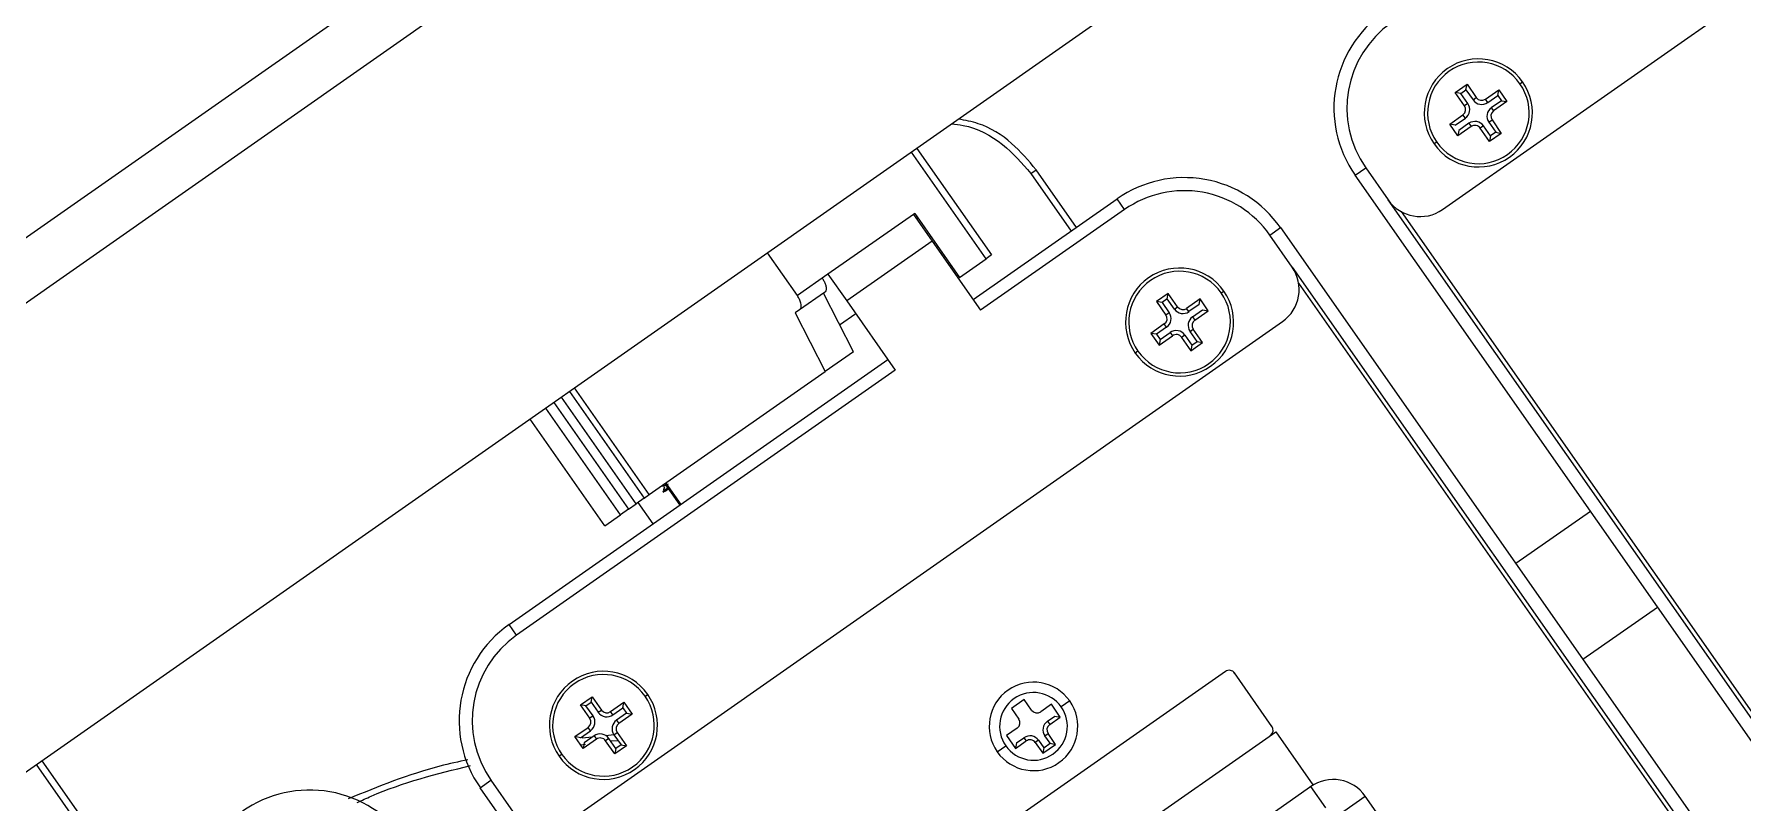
# Model space of a CAD drawing. Header units: millimetres. Extents: x 152904052 to 153933663, y 538271515 to 539240469.
# Drawn here: x 153354048.1 to 153354179.3, y 538947738.8 to 538947797.8 of the extents above; entities that cross this region are included whole.
import ezdxf

# ---------------------------------------------------------------- set-up
doc = ezdxf.new("R2010")
doc.units = ezdxf.units.MM
doc.layers.add('POWR', color=5, linetype='Continuous')

msp = doc.modelspace()

# ---------------------------------------------------------------- linework, layer by layer
at = {"layer": 'POWR', "color": 7}
for p, q in [((153354828.38, 538948328.99), (153353032.8, 538947071.71)), ((153354801.24, 538948304.99), (153353955.47, 538947712.77)), ((153354292.06, 538947912.44), (153353980.34, 538947694.17)), ((153354156.21, 538947784.36), (153354211.1, 538947822.79)), ((153354157.19, 538947793.34), (153354158.09, 538947793.97)), ((153354157.61, 538947793.26), (153354157.19, 538947793.34)), ((153354157.9, 538947792.31), (153354157.19, 538947793.34)), ((153354157.61, 538947793.26), (153354158.01, 538947793.54)), ((153354158.15, 538947792.49), (153354157.61, 538947793.26)), ((153354158.01, 538947793.54), (153354158.09, 538947793.97)), ((153354158.01, 538947793.54), (153354158.55, 538947792.77)), ((153354158.09, 538947793.97), (153354158.8, 538947792.95)), ((153354159.5, 538947792.82), (153354160.52, 538947793.54)), ((153354160.45, 538947793.11), (153354160.52, 538947793.54)), ((153354160.52, 538947793.54), (153354161.15, 538947792.64)), ((153354162.15, 538947794.01), (153354162.35, 538947794.15)), ((153354158.15, 538947792.49), (153354157.9, 538947792.31)), ((153354158.55, 538947792.77), (153354158.8, 538947792.95)), ((153354159.68, 538947792.57), (153354159.5, 538947792.82)), ((153354159.68, 538947792.57), (153354160.45, 538947793.11)), ((153354160.73, 538947792.71), (153354159.95, 538947792.17)), ((153354159.95, 538947792.17), (153354160.13, 538947791.92)), ((153354161.15, 538947792.64), (153354160.13, 538947791.92)), ((153354160.45, 538947793.11), (153354160.73, 538947792.71)), ((153354160.73, 538947792.71), (153354161.15, 538947792.64)), ((153354156.76, 538947790.9), (153354157.78, 538947791.62)), ((153354157.39, 538947790), (153354156.76, 538947790.9)), ((153354157.18, 538947790.83), (153354156.76, 538947790.9)), ((153354157.18, 538947790.83), (153354157.96, 538947791.37)), ((153354158.41, 538947790.72), (153354157.39, 538947790)), ((153354158.23, 538947790.97), (153354157.46, 538947790.43)), ((153354157.96, 538947791.37), (153354157.78, 538947791.62)), ((153354158.23, 538947790.97), (153354158.41, 538947790.72)), ((153354159.36, 538947790.77), (153354159.11, 538947790.59)), ((153354159.82, 538947789.57), (153354159.11, 538947790.59)), ((153354159.9, 538947790), (153354159.36, 538947790.77)), ((153354159.76, 538947791.05), (153354160.01, 538947791.23)), ((153354159.76, 538947791.05), (153354160.3, 538947790.28)), ((153354160.01, 538947791.23), (153354160.72, 538947790.2)), ((153354155.76, 538947789.53), (153354155.56, 538947789.39)), ((153354157.46, 538947790.43), (153354157.39, 538947790)), ((153354160.72, 538947790.2), (153354159.82, 538947789.57)), ((153354159.9, 538947790), (153354159.82, 538947789.57)), ((153354160.3, 538947790.28), (153354159.9, 538947790)), ((153354160.3, 538947790.28), (153354160.72, 538947790.2)), ((153354121.17, 538947780.57), (153354115.43, 538947788.76)), ((153354115.84, 538947789.05), (153354121.57, 538947780.86)), ((153354124.6, 538947787.12), (153354125.01, 538947787.4)), ((153354124.6, 538947787.12), (153354127.69, 538947782.7)), ((153354128.1, 538947782.98), (153354125.01, 538947787.4)), ((153354149.49, 538947786.98), (153354150.31, 538947787.55)), ((153354182.19, 538947740.28), (153354149.49, 538947786.98)), ((153354150.31, 538947787.55), (153354152.03, 538947785.09)), ((153354115.58, 538947783.98), (153354109.02, 538947779.39)), ((153354115.68, 538947784.05), (153354115.58, 538947783.98)), ((153354115.58, 538947783.98), (153354117.01, 538947781.93)), ((153354115.68, 538947784.05), (153354119.12, 538947779.13)), ((153354120.17, 538947777.43), (153354131.23, 538947785.17)), ((153354131.8, 538947784.35), (153354120.74, 538947776.61)), ((153354131.8, 538947784.35), (153354131.23, 538947785.17)), ((153354183.01, 538947740.86), (153354152.03, 538947785.09)), ((153354153.03, 538947784.19), (153354183.25, 538947741.03)), ((153354115.85, 538947783.8), (153354115.75, 538947783.74)), ((153354115.91, 538947783.72), (153354115.85, 538947783.59)), ((153354142.94, 538947782.39), (153354143.76, 538947782.96)), ((153354143.76, 538947782.96), (153354176.45, 538947736.27)), ((153354117.01, 538947781.93), (153354110.46, 538947777.34)), ((153354117.01, 538947781.93), (153354120.74, 538947776.61)), ((153354144.66, 538947779.93), (153354142.94, 538947782.39)), ((153354106.67, 538947777.74), (153354104.37, 538947781.02)), ((153354119.12, 538947779.13), (153354121.17, 538947780.57)), ((153354121.57, 538947780.86), (153354121.17, 538947780.57)), ((153354109.02, 538947779.39), (153354106.67, 538947777.74)), ((153354109.02, 538947779.39), (153354110.46, 538947777.34)), ((153354119.12, 538947779.13), (153354119.02, 538947779.07)), ((153354144.66, 538947779.93), (153354175.63, 538947735.7)), ((153354108.76, 538947777.98), (153354106.84, 538947776.65)), ((153354110.97, 538947773.43), (153354108.68, 538947777.93)), ((153354135.15, 538947777.91), (153354134.25, 538947777.28)), ((153354135.07, 538947777.48), (153354134.68, 538947777.2)), ((153354135.07, 538947777.48), (153354135.15, 538947777.91)), ((153354135.62, 538947776.71), (153354135.07, 538947777.48)), ((153354135.87, 538947776.89), (153354135.15, 538947777.91)), ((153354137.59, 538947777.48), (153354136.56, 538947776.76)), ((153354137.51, 538947777.05), (153354137.59, 538947777.48)), ((153354138.22, 538947776.58), (153354137.59, 538947777.48)), ((153354139.21, 538947777.95), (153354139.42, 538947778.09)), ((153354175.39, 538947735.52), (153354145.17, 538947778.69)), ((153354106.84, 538947776.65), (153354106.51, 538947776.41)), ((153354106.51, 538947776.41), (153354108.8, 538947771.91)), ((153354109.91, 538947775.5), (153354111.15, 538947776.36)), ((153354110.46, 538947777.34), (153354114.19, 538947772.02)), ((153354134.25, 538947777.28), (153354134.97, 538947776.25)), ((153354134.68, 538947777.2), (153354134.25, 538947777.28)), ((153354134.68, 538947777.2), (153354135.22, 538947776.43)), ((153354135.22, 538947776.43), (153354134.97, 538947776.25)), ((153354135.62, 538947776.71), (153354135.87, 538947776.89)), ((153354136.74, 538947776.51), (153354136.56, 538947776.76)), ((153354137.51, 538947777.05), (153354136.74, 538947776.51)), ((153354137.02, 538947776.11), (153354137.79, 538947776.65)), ((153354137.02, 538947776.11), (153354137.19, 538947775.86)), ((153354137.19, 538947775.86), (153354138.22, 538947776.58)), ((153354137.79, 538947776.65), (153354138.22, 538947776.58)), ((153354089.04, 538947737.32), (153354143.92, 538947775.75)), ((153354134.84, 538947775.56), (153354133.82, 538947774.84)), ((153354133.82, 538947774.84), (153354134.45, 538947773.94)), ((153354134.25, 538947774.77), (153354133.82, 538947774.84)), ((153354135.02, 538947775.31), (153354134.25, 538947774.77)), ((153354134.53, 538947774.37), (153354135.3, 538947774.91)), ((153354135.02, 538947775.31), (153354134.84, 538947775.56)), ((153354135.3, 538947774.91), (153354135.47, 538947774.66)), ((153354136.82, 538947774.99), (153354137.07, 538947775.17)), ((153354137.36, 538947774.22), (153354136.82, 538947774.99)), ((153354137.79, 538947774.14), (153354137.07, 538947775.17)), ((153354134.25, 538947774.77), (153354134.53, 538947774.37)), ((153354134.45, 538947773.94), (153354135.47, 538947774.66)), ((153354134.53, 538947774.37), (153354134.45, 538947773.94)), ((153354136.42, 538947774.71), (153354136.17, 538947774.53)), ((153354136.17, 538947774.53), (153354136.89, 538947773.51)), ((153354136.42, 538947774.71), (153354136.96, 538947773.94)), ((153354136.89, 538947773.51), (153354137.79, 538947774.14)), ((153354136.96, 538947773.94), (153354136.89, 538947773.51)), ((153354136.96, 538947773.94), (153354137.36, 538947774.22)), ((153354137.36, 538947774.22), (153354137.79, 538947774.14)), ((153354084.53, 538947752.48), (153354113.61, 538947772.84)), ((153354110.97, 538947773.43), (153354108.8, 538947771.91)), ((153354132.82, 538947773.47), (153354132.62, 538947773.33)), ((153354114.19, 538947772.02), (153354085.11, 538947751.66)), ((153354095.3, 538947762.46), (153354108.8, 538947771.91)), ((153354087.98, 538947769.54), (153354093.71, 538947761.35)), ((153354094.29, 538947761.75), (153354088.55, 538947769.94)), ((153354089.18, 538947770.38), (153354094.91, 538947762.19)), ((153354089.18, 538947770.38), (153354094.91, 538947762.19)), ((153354095.3, 538947762.46), (153354089.56, 538947770.65)), ((153354091.89, 538947760.07), (153354086.15, 538947768.26)), ((153354093.09, 538947760.91), (153354087.35, 538947769.1)), ((153354087.98, 538947769.54), (153354093.71, 538947761.35)), ((153354096.25, 538947763.12), (153354096.44, 538947763.12)), ((153354096.49, 538947763.29), (153354097.64, 538947761.65)), ((153354096.56, 538947763.34), (153354097.71, 538947761.7)), ((153354093.71, 538947761.35), (153354094.29, 538947761.75)), ((153354094.91, 538947762.19), (153354094.29, 538947761.75)), ((153354095.59, 538947760.22), (153354094.44, 538947761.86)), ((153354094.91, 538947762.19), (153354095.3, 538947762.46)), ((153354094.91, 538947762.19), (153354094.91, 538947762.19)), ((153354096.53, 538947762.71), (153354096.35, 538947762.63)), ((153354096.53, 538947762.71), (153354096.76, 538947762.91)), ((153354091.89, 538947760.07), (153354093.09, 538947760.91)), ((153354093.71, 538947761.35), (153354093.09, 538947760.91)), ((153354093.71, 538947761.35), (153354093.71, 538947761.35)), ((153354167.56, 538947761.17), (153354161.83, 538947757.16)), ((153354172.72, 538947753.8), (153354166.99, 538947749.79)), ((153354085.11, 538947751.66), (153354084.53, 538947752.48)), ((153354139.55, 538947748.88), (153354115.79, 538947732.25)), ((153354143.11, 538947744.66), (153354140.24, 538947748.76)), ((153354090.02, 538947746.31), (153354090.92, 538947746.94)), ((153354090.73, 538947745.28), (153354090.02, 538947746.31)), ((153354090.44, 538947746.23), (153354090.02, 538947746.31)), ((153354090.44, 538947746.23), (153354090.84, 538947746.51)), ((153354090.98, 538947745.46), (153354090.44, 538947746.23)), ((153354090.84, 538947746.51), (153354090.92, 538947746.94)), ((153354090.84, 538947746.51), (153354091.38, 538947745.74)), ((153354090.92, 538947746.94), (153354091.63, 538947745.91)), ((153354092.33, 538947745.79), (153354093.35, 538947746.51)), ((153354092.51, 538947745.54), (153354093.28, 538947746.08)), ((153354093.28, 538947746.08), (153354093.35, 538947746.51)), ((153354093.28, 538947746.08), (153354093.56, 538947745.68)), ((153354093.35, 538947746.51), (153354093.98, 538947745.61)), ((153354094.98, 538947746.97), (153354095.18, 538947747.12)), ((153354124.09, 538947746.72), (153354123.1, 538947746.04)), ((153354123.1, 538947746.04), (153354123.68, 538947745.22)), ((153354124.66, 538947745.9), (153354124.09, 538947746.72)), ((153354126.18, 538947746.36), (153354125.36, 538947745.78)), ((153354126.86, 538947745.37), (153354126.18, 538947746.36)), ((153354127.58, 538947746.61), (153354126.93, 538947746.15)), ((153354090.98, 538947745.46), (153354090.73, 538947745.28)), ((153354091.38, 538947745.74), (153354091.63, 538947745.91)), ((153354092.51, 538947745.54), (153354092.33, 538947745.79)), ((153354093.56, 538947745.68), (153354092.78, 538947745.14)), ((153354092.78, 538947745.14), (153354092.96, 538947744.89)), ((153354093.98, 538947745.61), (153354092.96, 538947744.89)), ((153354093.56, 538947745.68), (153354093.98, 538947745.61)), ((153354125.87, 538947745.05), (153354126.44, 538947745.45)), ((153354125.87, 538947745.05), (153354126.05, 538947744.8)), ((153354126.05, 538947744.8), (153354126.86, 538947745.37)), ((153354126.44, 538947745.45), (153354126.86, 538947745.37)), ((153354089.59, 538947743.87), (153354090.61, 538947744.58)), ((153354090.22, 538947742.97), (153354089.59, 538947743.87)), ((153354090.01, 538947743.79), (153354089.59, 538947743.87)), ((153354090.01, 538947743.79), (153354090.79, 538947744.33)), ((153354090.91, 538947743.83), (153354090.15, 538947743.75)), ((153354091.24, 538947743.68), (153354090.22, 538947742.97)), ((153354090.29, 538947743.39), (153354090.22, 538947742.97)), ((153354091.06, 538947743.94), (153354090.29, 538947743.39)), ((153354090.79, 538947744.33), (153354090.61, 538947744.58)), ((153354091.06, 538947743.94), (153354091.24, 538947743.68)), ((153354092.19, 538947743.74), (153354091.94, 538947743.56)), ((153354092.65, 538947742.54), (153354091.94, 538947743.56)), ((153354092.59, 538947744.01), (153354091.97, 538947743.94)), ((153354092.73, 538947742.96), (153354092.19, 538947743.74)), ((153354092.31, 538947743.56), (153354092.89, 538947743.58)), ((153354092.59, 538947744.02), (153354092.84, 538947744.19)), ((153354092.59, 538947744.02), (153354093.13, 538947743.24)), ((153354092.84, 538947744.19), (153354093.55, 538947743.17)), ((153354118.82, 538947727.04), (153354143.4, 538947744.25)), ((153354123.55, 538947744.52), (153354122.74, 538947743.95)), ((153354122.74, 538947743.95), (153354123.42, 538947742.96)), ((153354123.42, 538947742.96), (153354124.24, 538947743.54)), ((153354123.5, 538947743.39), (153354123.42, 538947742.96)), ((153354123.5, 538947743.39), (153354124.07, 538947743.79)), ((153354124.07, 538947743.79), (153354124.24, 538947743.54)), ((153354125.19, 538947743.59), (153354124.94, 538947743.41)), ((153354124.94, 538947743.41), (153354125.51, 538947742.59)), ((153354125.19, 538947743.59), (153354125.59, 538947743.02)), ((153354125.59, 538947743.02), (153354126.07, 538947743.36)), ((153354125.67, 538947743.93), (153354125.92, 538947744.1)), ((153354126.07, 538947743.36), (153354125.67, 538947743.93)), ((153354126.5, 538947743.28), (153354125.92, 538947744.1)), ((153354126.07, 538947743.36), (153354126.5, 538947743.28)), ((153354143.4, 538947744.25), (153354146.26, 538947740.16)), ((153354048.67, 538947742.01), (153354054.4, 538947733.82)), ((153354088.59, 538947742.5), (153354088.39, 538947742.36)), ((153354090.03, 538947743.23), (153354090.4, 538947743.29)), ((153354093.55, 538947743.17), (153354092.65, 538947742.54)), ((153354092.73, 538947742.96), (153354092.65, 538947742.54)), ((153354093.13, 538947743.24), (153354092.73, 538947742.96)), ((153354093.13, 538947743.24), (153354093.55, 538947743.17)), ((153354122.01, 538947742.71), (153354122.67, 538947743.17)), ((153354125.51, 538947742.59), (153354126.5, 538947743.28)), ((153354125.59, 538947743.02), (153354125.51, 538947742.59)), ((153354053.99, 538947733.54), (153354048.26, 538947741.73)), ((153354082.32, 538947739.94), (153354083.14, 538947740.52)), ((153354115.02, 538947693.25), (153354082.32, 538947739.94)), ((153354083.14, 538947740.52), (153354084.86, 538947738.06)), ((153354121.69, 538947722.95), (153354146.26, 538947740.16)), ((153354147.25, 538947738.4), (153354146.1, 538947740.04)), ((153354148.64, 538947738.16), (153354150.28, 538947739.31)), ((153354154.29, 538947733.57), (153354150.28, 538947739.31))]:
    msp.add_line(p, q, dxfattribs=at)
for centre, radius, start, end in [((153354156.87, 538947792.14), 9, 125, 215), ((153354156.87, 538947792.14), 8, 125, 215), ((153354158.96, 538947791.77), 4.15, 35, 215), ((153354158.96, 538947791.77), 3.9, 35, 215), ((153354158.96, 538947791.77), 4.15, 215, 35), ((153354158.96, 538947791.77), 3.9, 215, 35), ((153354157.49, 538947792.03), 0.5, 305, 35), ((153354157.49, 538947792.03), 0.807, 305, 35), ((153354159.21, 538947793.23), 0.807, 215, 305), ((153354159.21, 538947793.23), 0.5, 215, 305), ((153354160.42, 538947791.51), 0.807, 125, 215), ((153354160.42, 538947791.51), 0.5, 125, 215), ((153354158.7, 538947790.31), 0.807, 35, 125), ((153354158.7, 538947790.31), 0.5, 35, 125), ((153354136.39, 538947777.8), 9, 35, 125), ((153354136.39, 538947777.8), 8, 35, 125), ((153354154.49, 538947786.81), 3, 215, 305), ((153354136.02, 538947775.71), 4.15, 35, 215), ((153354136.02, 538947775.71), 3.9, 35, 215), ((153354142.2, 538947778.21), 3, 305, 35), ((153354136.02, 538947775.71), 4.15, 215, 35), ((153354136.02, 538947775.71), 3.9, 215, 35), ((153354134.56, 538947775.97), 0.5, 305, 35), ((153354134.56, 538947775.97), 0.807, 305, 35), ((153354136.28, 538947777.17), 0.807, 215, 305), ((153354136.28, 538947777.17), 0.5, 215, 305), ((153354137.48, 538947775.45), 0.807, 125, 215), ((153354135.76, 538947774.25), 0.807, 35, 125), ((153354137.48, 538947775.45), 0.5, 125, 215), ((153354135.76, 538947774.25), 0.5, 35, 125), ((153354089.7, 538947745.1), 9, 125, 215), ((153354089.7, 538947745.1), 8, 125, 215), ((153354091.78, 538947744.74), 4.15, 35, 215), ((153354091.78, 538947744.74), 3.9, 35, 215), ((153354139.83, 538947748.47), 0.5, 35, 125), ((153354124.8, 538947744.66), 3.4, 35, 215), ((153354124.8, 538947744.66), 2.6, 35, 215), ((153354091.78, 538947744.74), 4.15, 215, 35), ((153354091.78, 538947744.74), 3.9, 215, 35), ((153354124.8, 538947744.66), 3.4, 215, 35), ((153354124.8, 538947744.66), 2.6, 215, 35), ((153354090.32, 538947744.99), 0.5, 305, 35), ((153354090.32, 538947744.99), 0.807, 305, 35), ((153354092.04, 538947746.2), 0.807, 215, 305), ((153354092.04, 538947746.2), 0.5, 215, 305), ((153354093.25, 538947744.48), 0.807, 125, 215), ((153354093.25, 538947744.48), 0.5, 125, 215), ((153354123.27, 538947744.93), 0.5, 305, 35), ((153354125.07, 538947746.19), 0.5, 215, 305), ((153354126.33, 538947744.39), 0.807, 125, 215), ((153354126.33, 538947744.39), 0.5, 125, 215), ((153354142.7, 538947744.38), 0.5, 305, 35), ((153354091.53, 538947743.27), 0.807, 35, 125), ((153354091.53, 538947743.27), 0.5, 35, 125), ((153354124.53, 538947743.13), 0.807, 35, 125), ((153354124.53, 538947743.13), 0.5, 35, 125), ((153354069.22, 538947730.77), 9, 35, 125), ((153354147.82, 538947737.58), 3, 35, 125)]:
    msp.add_arc(centre, radius, start, end, dxfattribs=at)
for points, knots in [([(153354118.51, 538947790.92), (153354118.81, 538947790.89), (153354120.22, 538947790.76), (153354122.5, 538947789.53), (153354123.92, 538947787.9), (153354124.6, 538947787.12)], [0, 0, 0, 0, 0.11922, 0.576763, 1, 1, 1, 1]), ([(153354125.01, 538947787.4), (153354124.41, 538947788.11), (153354123.18, 538947789.58), (153354121.05, 538947790.92), (153354119.56, 538947791.2), (153354119.05, 538947791.29)], [0, 0, 0, 0, 0.379209, 0.787421, 1, 1, 1, 1]), ([(153354108.58, 538947779.08), (153354108.63, 538947779), (153354108.73, 538947778.84), (153354108.84, 538947778.58), (153354108.89, 538947778.32), (153354108.87, 538947778.1), (153354108.79, 538947778.02), (153354108.76, 538947777.98)], [0, 0, 0, 0, 0.174736, 0.363548, 0.559692, 0.78787, 1, 1, 1, 1]), ([(153354106.84, 538947776.65), (153354106.89, 538947776.7), (153354106.99, 538947776.81), (153354106.96, 538947777.12), (153354106.85, 538947777.45), (153354106.72, 538947777.65), (153354106.67, 538947777.74)], [0, 0, 0, 0, 0.273241, 0.566326, 0.792171, 1, 1, 1, 1]), ([(153354096.48, 538947763.05), (153354096.46, 538947762.99), (153354096.41, 538947762.85), (153354096.37, 538947762.71), (153354096.34, 538947762.65)], [0, 0, 0, 0, 0.499894, 1, 1, 1, 1]), ([(153354096.37, 538947762.67), (153354096.37, 538947762.68), (153354096.38, 538947762.71), (153354096.52, 538947762.84), (153354096.69, 538947762.98), (153354096.7, 538947762.99)], [0, 0, 0, 0, 0.347668, 0.949092, 1, 1, 1, 1]), ([(153354096.76, 538947763.27), (153354096.67, 538947763.22), (153354096.5, 538947763.13), (153354096.41, 538947763.11), (153354096.44, 538947763.14), (153354096.44, 538947763.15)], [0, 0, 0, 0, 0.402272, 0.802406, 1, 1, 1, 1]), ([(153354096.78, 538947762.88), (153354096.77, 538947762.88), (153354096.74, 538947762.86), (153354096.66, 538947762.8), (153354096.59, 538947762.75), (153354096.53, 538947762.71)], [0, 0, 0, 0, 0.063595, 0.275437, 1, 1, 1, 1]), ([(153354081.38, 538947742.09), (153354080.66, 538947741.94), (153354077.5, 538947741.26), (153354074.49, 538947740.03), (153354072.18, 538947739.09)], [0, 0, 0, 0, 0.227864, 1, 1, 1, 1]), ([(153354072.87, 538947738.81), (153354073.23, 538947738.98), (153354076, 538947740.27), (153354078.98, 538947741.01), (153354081.57, 538947741.65)], [0, 0, 0, 0, 0.129235, 1, 1, 1, 1])]:
    msp.add_open_spline(points, degree=3, knots=knots, dxfattribs=at)

doc.saveas('drawing.dxf')
